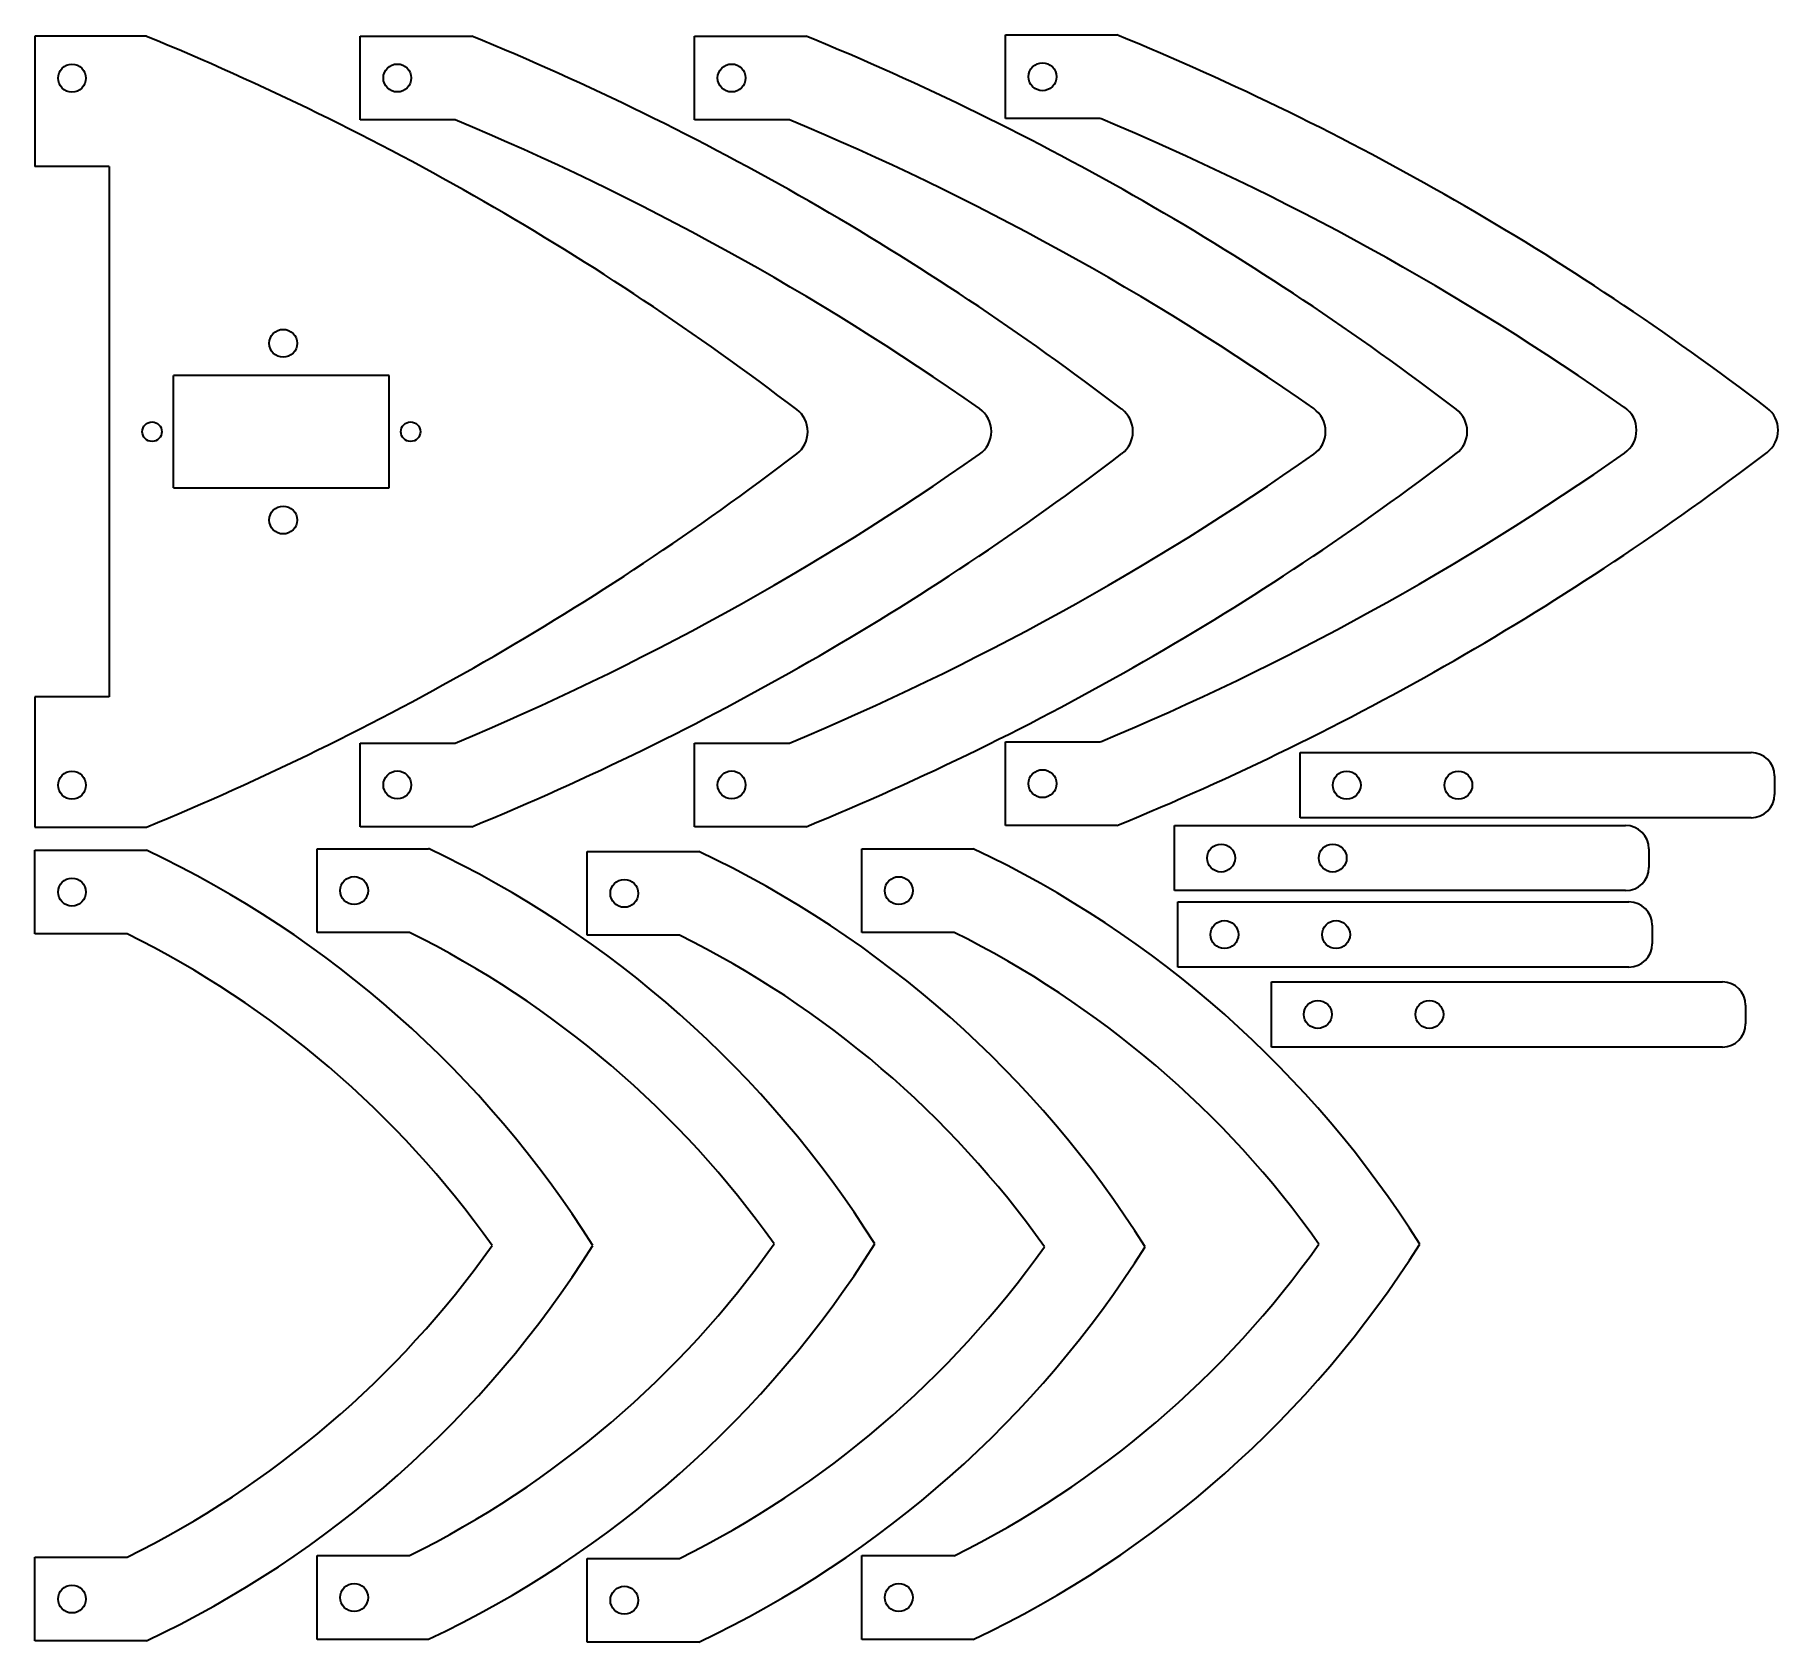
# Model space of a CAD drawing. Header units: millimetres. Extents: x -255 to -67, y 33 to 206.
import ezdxf

# ---------------------------------------------------------------- set-up
doc = ezdxf.new("R2010")
doc.units = ezdxf.units.MM
for name, color, linetype in [('F-PART1_9085COMP', 7, 'Continuous'), ('F-PART2_8585COMP', 7, 'Continuous'), ('F-PART3_8585COMP', 7, 'Continuous'), ('オール1', 7, 'Continuous')]:
    doc.layers.add(name, color=color, linetype=linetype)

msp = doc.modelspace()

# ---------------------------------------------------------------- linework, layer by layer
at = {"layer": 'F-PART1_9085COMP', "color": 7, "linetype": 'Continuous', "lineweight": 35}
for p, q in [((-254.56, 109.27), (-254.56, 118.27)), ((-254.56, 118.27), (-242.56, 118.27)), ((-224.22, 109.43), (-224.22, 118.43)), ((-224.22, 118.43), (-212.22, 118.43)), ((-195.18, 109.13), (-195.18, 118.13)), ((-195.18, 118.13), (-183.18, 118.13)), ((-165.65, 109.43), (-165.65, 118.43)), ((-165.65, 118.43), (-153.65, 118.43)), ((-244.63, 109.27), (-254.56, 109.27)), ((-214.29, 109.43), (-224.22, 109.43)), ((-185.24, 109.13), (-195.18, 109.13)), ((-155.72, 109.43), (-165.65, 109.43)), ((-254.56, 33.27), (-254.56, 42.27)), ((-254.56, 42.27), (-244.63, 42.27)), ((-224.22, 33.43), (-224.22, 42.43)), ((-224.22, 42.43), (-214.29, 42.43)), ((-195.18, 33.13), (-195.18, 42.13)), ((-195.18, 42.13), (-185.24, 42.13)), ((-165.65, 33.43), (-165.65, 42.43)), ((-165.65, 42.43), (-155.72, 42.43)), ((-242.56, 33.27), (-254.56, 33.27)), ((-212.22, 33.43), (-224.22, 33.43)), ((-183.18, 33.13), (-195.18, 33.13)), ((-153.65, 33.43), (-165.65, 33.43))]:
    msp.add_line(p, q, dxfattribs=at)
for centre in [(-250.57, 113.76), (-220.23, 113.93), (-191.18, 113.63), (-161.66, 113.92), (-220.23, 37.93), (-161.66, 37.93), (-250.57, 37.77), (-191.18, 37.64)]:
    msp.add_circle(centre, 1.5, dxfattribs=at)
for centre, radius, start, end in [((-291.53, 14.6), 114.65, 32.2416, 64.714), ((-261.2, 14.77), 114.65, 32.2416, 64.714), ((-232.15, 14.47), 114.65, 32.2416, 64.714), ((-202.62, 14.76), 114.65, 32.2416, 64.714), ((-291.53, 14.6), 105.65, 35.3758, 63.6403), ((-261.2, 14.77), 105.65, 35.3758, 63.6403), ((-232.15, 14.47), 105.65, 35.3758, 63.6403), ((-202.62, 14.76), 105.65, 35.3758, 63.6403), ((-291.53, 136.93), 105.65, 296.3597, 324.6242), ((-291.53, 136.93), 114.65, 295.286, 327.7584), ((-261.2, 137.1), 105.65, 296.3597, 324.6242), ((-261.2, 137.1), 114.65, 295.286, 327.7584), ((-232.15, 136.8), 105.65, 296.3597, 324.6242), ((-232.15, 136.8), 114.65, 295.286, 327.7584), ((-202.62, 137.09), 105.65, 296.3597, 324.6242), ((-202.62, 137.09), 114.65, 295.286, 327.7584)]:
    msp.add_arc(centre, radius, start, end, dxfattribs=at)
at = {"layer": 'F-PART2_8585COMP', "color": 7, "linetype": 'Continuous', "lineweight": 35}
for p, q in [((-242.56, 205.76), (-254.56, 205.76)), ((-254.56, 205.76), (-254.56, 191.76)), ((-246.56, 191.76), (-254.56, 191.76)), ((-246.56, 191.76), (-246.56, 134.76)), ((-216.46, 169.31), (-239.66, 169.31)), ((-239.66, 157.21), (-239.66, 169.31)), ((-216.46, 157.21), (-216.46, 169.31)), ((-239.66, 157.21), (-216.46, 157.21)), ((-254.56, 134.76), (-254.56, 120.76)), ((-246.56, 134.76), (-254.56, 134.76)), ((-254.56, 120.76), (-242.56, 120.76))]:
    msp.add_line(p, q, dxfattribs=at)
for centre, radius in [((-250.57, 201.26), 1.5), ((-227.86, 172.76), 1.5), ((-241.96, 163.26), 1.05), ((-214.16, 163.26), 1.05), ((-227.86, 153.76), 1.5), ((-250.57, 125.26), 1.5)]:
    msp.add_circle(centre, radius, dxfattribs=at)
for centre, radius, start, end in [((-359.08, -78.33), 307.05, 52.6128, 67.6985), ((-174.46, 163.26), 3, 307.3872, 52.6128), ((-359.08, 404.84), 307.05, 292.3015, 307.3872)]:
    msp.add_arc(centre, radius, start, end, dxfattribs=at)
at = {"layer": 'F-PART3_8585COMP', "color": 7, "linetype": 'Continuous', "lineweight": 35}
for p, q in [((-219.58, 205.78), (-207.58, 205.78)), ((-219.58, 196.78), (-219.58, 205.78)), ((-183.63, 205.78), (-171.63, 205.78)), ((-183.63, 196.78), (-183.63, 205.78)), ((-150.2, 205.92), (-138.2, 205.92)), ((-150.2, 196.92), (-150.2, 205.92)), ((-139.99, 196.92), (-150.2, 196.92)), ((-209.37, 196.78), (-219.58, 196.78)), ((-173.42, 196.78), (-183.63, 196.78)), ((-219.58, 120.78), (-219.58, 129.78)), ((-219.58, 129.78), (-209.37, 129.78)), ((-183.63, 120.78), (-183.63, 129.78)), ((-183.63, 129.78), (-173.42, 129.78)), ((-150.2, 120.92), (-150.2, 129.92)), ((-150.2, 129.92), (-139.99, 129.92)), ((-207.58, 120.78), (-219.58, 120.78)), ((-171.63, 120.78), (-183.63, 120.78)), ((-138.2, 120.92), (-150.2, 120.92))]:
    msp.add_line(p, q, dxfattribs=at)
for centre in [(-215.59, 201.28), (-179.64, 201.28), (-146.21, 201.41), (-215.59, 125.29), (-179.64, 125.29), (-146.21, 125.42)]:
    msp.add_circle(centre, 1.5, dxfattribs=at)
for centre, radius, start, end in [((-324.1, -78.3), 307.05, 52.6128, 67.6985), ((-288.15, -78.3), 307.05, 52.6128, 67.6985), ((-254.72, -78.17), 307.05, 52.6128, 67.6985), ((-254.72, -78.17), 298.05, 54.9635, 67.36), ((-324.1, -78.3), 298.05, 54.9635, 67.36), ((-288.15, -78.3), 298.05, 54.9635, 67.36), ((-154.71, 163.28), 3, 305.0365, 54.9635), ((-139.48, 163.28), 3, 307.3872, 52.6128), ((-118.77, 163.28), 3, 305.0365, 54.9635), ((-103.53, 163.28), 3, 307.3872, 52.6128), ((-85.33, 163.42), 3, 305.0365, 54.9635), ((-70.1, 163.42), 3, 307.3872, 52.6128), ((-324.1, 404.87), 298.05, 292.64, 305.0365), ((-324.1, 404.87), 307.05, 292.3015, 307.3872), ((-288.15, 404.87), 298.05, 292.64, 305.0365), ((-288.15, 404.87), 307.05, 292.3015, 307.3872), ((-254.72, 405), 298.05, 292.64, 305.0365), ((-254.72, 405), 307.05, 292.3015, 307.3872)]:
    msp.add_arc(centre, radius, start, end, dxfattribs=at)
at = {"layer": 'オール1', "color": 7, "linetype": 'Continuous', "lineweight": 35}
for p, q in [((-118.49, 128.76), (-69.99, 128.76)), ((-118.49, 121.76), (-118.49, 128.76)), ((-67.49, 126.26), (-67.49, 124.26)), ((-132, 120.92), (-83.5, 120.92)), ((-132, 113.92), (-132, 120.92)), ((-69.99, 121.76), (-118.49, 121.76)), ((-81, 118.42), (-81, 116.42)), ((-83.5, 113.92), (-132, 113.92)), ((-131.64, 112.7), (-83.14, 112.7)), ((-131.64, 105.7), (-131.64, 112.7)), ((-80.64, 110.2), (-80.64, 108.2)), ((-83.14, 105.7), (-131.64, 105.7)), ((-121.6, 104.11), (-73.1, 104.11)), ((-121.6, 97.11), (-121.6, 104.11)), ((-70.6, 101.61), (-70.6, 99.61)), ((-73.1, 97.11), (-121.6, 97.11))]:
    msp.add_line(p, q, dxfattribs=at)
for centre in [(-113.49, 125.26), (-101.49, 125.26), (-127, 117.42), (-115, 117.42), (-126.64, 109.2), (-114.64, 109.2), (-116.6, 100.61), (-104.6, 100.61)]:
    msp.add_circle(centre, 1.5, dxfattribs=at)
for centre, start, end in [((-69.99, 126.26), 0, 90), ((-69.99, 124.26), 270, 0), ((-83.5, 118.42), 0, 90), ((-83.5, 116.42), 270, 0), ((-83.14, 110.2), 0, 90), ((-83.14, 108.2), 270, 0), ((-73.1, 101.61), 0, 90), ((-73.1, 99.61), 270, 0)]:
    msp.add_arc(centre, 2.5, start, end, dxfattribs=at)

doc.saveas('drawing.dxf')
